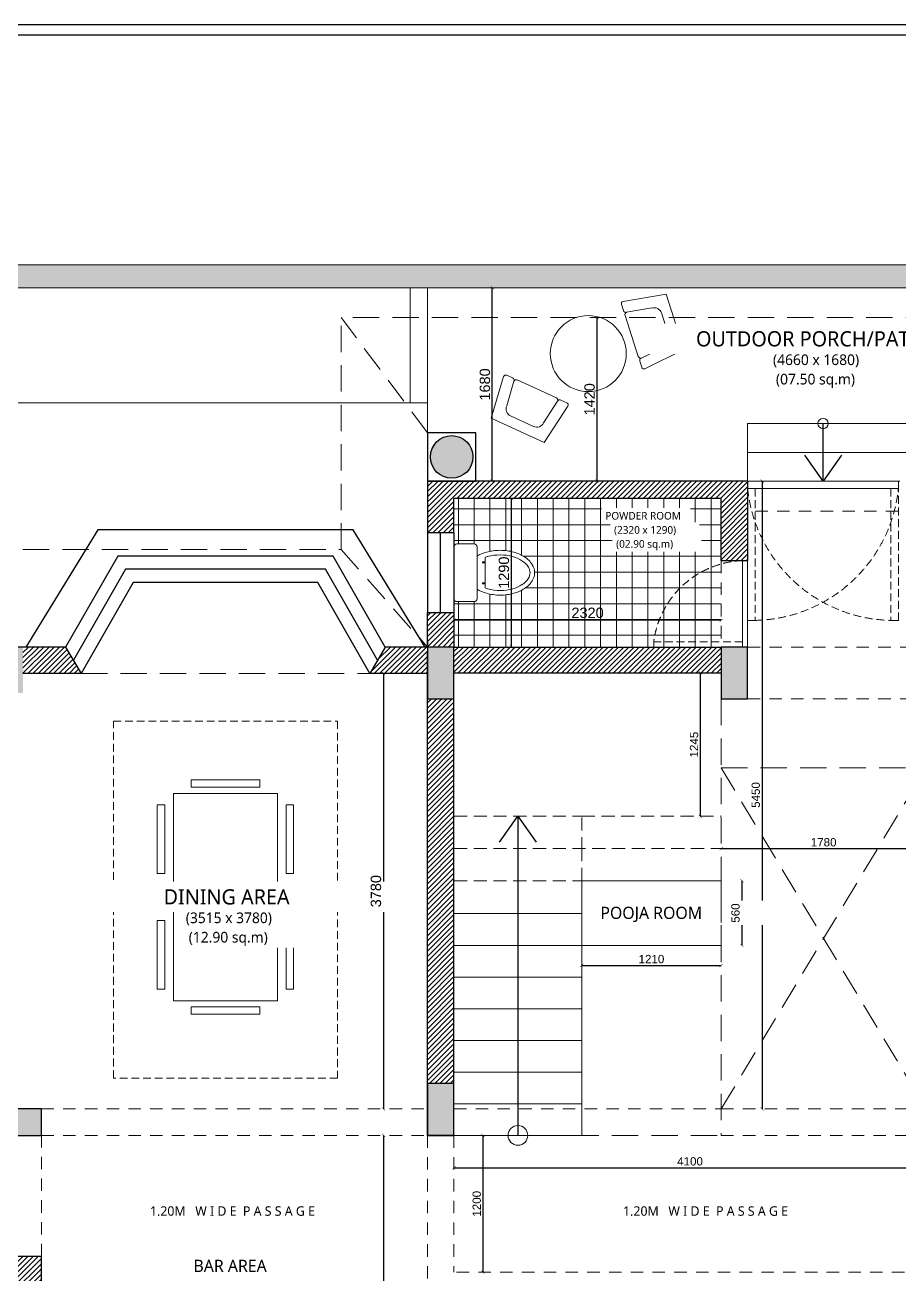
# Model space of a CAD drawing. Header units: millimetres. Extents: x 922141 to 965068, y 34629 to 256118.
# Drawn here: x 937958 to 945548, y 172669 to 183513 of the extents above; entities that cross this region are included whole.
import ezdxf

# ---------------------------------------------------------------- set-up
doc = ezdxf.new("R2010")
doc.units = ezdxf.units.MM
doc.header["$PDMODE"] = 35
for name, pattern in [('DASHED', [19.05, 12.7, -6.35]), ('DASHED2', [0.375, 0.25, -0.125]), ('HIDDEN', [0.35, 0.2, -0.15])]:
    doc.linetypes.add(name, pattern=pattern)
doc.layers.get('0').update_dxf_attribs({"plot": 0})
doc.layers.get('Defpoints').update_dxf_attribs({"color": 6})
for name, color, linetype, lineweight in [('A-HATCH', 251, 'Continuous', 9), ('HATCH', 8, 'Continuous', 5), ('MCA__ ARREDO', 133, 'Continuous', 5), ('MCA__ FINESTRE', 111, 'Continuous', 5), ('MCA__ LANDSCAPE', 136, 'Continuous', 5), ('MCA__ LAYOUT TESTO', 6, 'Continuous', 5), ('MCA__ MURI ESISTENTI SEZIONATI', 30, 'Continuous', 30), ('MCA__ SCALE', 154, 'Continuous', 18)]:
    doc.layers.add(name, color=color, linetype=linetype, lineweight=lineweight)
for name, color, linetype in [('MCA__ FACCIATA', 140, 'Continuous'), ('MCA__ PISCINA ELEV.', 91, 'Continuous'), ('TEXT200', 7, 'Continuous')]:
    doc.layers.add(name, color=color, linetype=linetype)
doc.styles.get("Standard").update_dxf_attribs({"font": 'arial.ttf'})
doc.dimstyles.new('ISO-25', dxfattribs={"dimtxt": 250, "dimasz": 20, "dimexe": 1.25, "dimexo": 0.625, "dimtad": 1, "dimdec": 1, "dimrnd": 5, "dimtxsty": 'Standard', "dimcen": 2.5, "dimadec": 0, "dimazin": 0, "dimtfac": 1, "dimtdec": 1, "dimtmove": 0, "dimatfit": 3, "dimfxl": 1, "dimarcsym": 0})
pattern_1 = [(45, (303470.79, 103732.627), (-22.4506403, 22.4506403), [])]

# ---------------------------------------------------------------- blocks, each defined once
blk = doc.blocks.new('_ArchTick')
at = {"color": 0, "linetype": 'ByBlock', "const_width": 0.15}
blk.add_lwpolyline([(-0.5, -0.5), (0.5, 0.5)], dxfattribs=at)
blk = doc.blocks.new('*D105')
at = {"layer": 'Defpoints', "color": 0, "transparency": 16777216}
for p in [(944003, 176083), (944003, 175523), (944183, 175523)]:
    blk.add_point(p, dxfattribs=at)
at = {"layer": 'MCA__ FACCIATA', "color": 0, "lineweight": -2, "transparency": 16777216}
blk.add_line((944183, 176083), (944183, 175523), dxfattribs=at)
at = {"layer": 'MCA__ FACCIATA', "color": 0, "lineweight": -2, "transparency": 16777216, "xscale": 27, "yscale": 27, "zscale": 27}
for p, rotation in [((944183, 176083), 90), ((944183, 175523), 270)]:
    blk.add_blockref('_ArchTick', p, dxfattribs=dict(at, rotation=rotation))
at = {"layer": 'MCA__ FACCIATA', "color": 0, "lineweight": 0, "transparency": 16777216, "insert": (944128, 175803), "char_height": 72, "attachment_point": 5, "rotation": 90}
blk.add_mtext('560', dxfattribs=at)
blk = doc.blocks.new('*D106')
at = {"layer": 'Defpoints', "color": 0, "transparency": 16777216}
for p in [(942793, 175523), (944003, 175523), (944003, 175348)]:
    blk.add_point(p, dxfattribs=at)
at = {"layer": 'MCA__ FACCIATA', "color": 0, "lineweight": -2, "transparency": 16777216}
blk.add_line((942793, 175348), (944003, 175348), dxfattribs=at)
at = {"layer": 'MCA__ FACCIATA', "color": 0, "lineweight": -2, "transparency": 16777216, "xscale": 27, "yscale": 27, "zscale": 27, "rotation": 180}
blk.add_blockref('_ArchTick', (942793, 175348), dxfattribs=at)
at = {"layer": 'MCA__ FACCIATA', "color": 0, "lineweight": -2, "transparency": 16777216, "xscale": 27, "yscale": 27, "zscale": 27}
blk.add_blockref('_ArchTick', (944003, 175348), dxfattribs=at)
at = {"layer": 'MCA__ FACCIATA', "color": 0, "lineweight": 0, "transparency": 16777216, "insert": (943398, 175403), "char_height": 72, "attachment_point": 5}
blk.add_mtext('1210', dxfattribs=at)
blk = doc.blocks.new('*D107')
at = {"layer": 'Defpoints', "color": 0, "transparency": 16777216}
for p in [(944003, 177888), (943822, 176643), (944003, 176643)]:
    blk.add_point(p, dxfattribs=at)
at = {"layer": 'MCA__ FACCIATA', "color": 0, "lineweight": -2, "transparency": 16777216}
blk.add_line((943822, 177888), (943822, 176643), dxfattribs=at)
at = {"layer": 'MCA__ FACCIATA', "color": 0, "lineweight": -2, "transparency": 16777216, "xscale": 27, "yscale": 27, "zscale": 27}
for p, rotation in [((943822, 177888), 90), ((943822, 176643), 270)]:
    blk.add_blockref('_ArchTick', p, dxfattribs=dict(at, rotation=rotation))
at = {"layer": 'MCA__ FACCIATA', "color": 0, "lineweight": 0, "transparency": 16777216, "insert": (943768, 177265), "char_height": 72, "attachment_point": 5, "rotation": 90}
blk.add_mtext('1245', dxfattribs=at)
blk = doc.blocks.new('*D61')
at = {"layer": 'Defpoints', "color": 0, "transparency": 16777216}
for p in [(944359, 179553), (944359, 174103), (944359, 174103)]:
    blk.add_point(p, dxfattribs=at)
at = {"layer": 'MCA__ FACCIATA', "color": 0, "lineweight": -2, "transparency": 16777216}
blk.add_line((944359, 179553), (944359, 174103), dxfattribs=at)
at = {"layer": 'MCA__ FACCIATA', "color": 0, "lineweight": -2, "transparency": 16777216, "xscale": 27, "yscale": 27, "zscale": 27}
for p, rotation in [((944359, 179553), 90), ((944359, 174103), 270)]:
    blk.add_blockref('_ArchTick', p, dxfattribs=dict(at, rotation=rotation))
at = {"layer": 'MCA__ FACCIATA', "color": 0, "lineweight": 0, "transparency": 16777216, "insert": (944304, 176828), "char_height": 72, "attachment_point": 5, "rotation": 90}
blk.add_mtext('5450', dxfattribs=at)
blk = doc.blocks.new('ki')
at = {"layer": 'MCA__ ARREDO', "lineweight": 9}
for p, q in [((655928, 450050), (655928, 449900)), ((656403, 450075), (655953, 450075)), ((656428, 449900), (656428, 450050)), ((655953, 449875), (656403, 449875)), ((656046, 449805), (656311, 449805)), ((656092, 449827), (656082, 449827)), ((656082, 449827), (656082, 449805)), ((656082, 449805), (656092, 449805)), ((656092, 449805), (656092, 449827)), ((656265, 449827), (656274, 449827)), ((656265, 449805), (656265, 449827)), ((656274, 449805), (656265, 449805)), ((656274, 449827), (656274, 449805))]:
    blk.add_line(p, q, dxfattribs=at)
for centre, radius, start, end in [((655953, 450050), 25, 90, 180), ((656403, 450050), 25, 0, 90), ((655953, 449900), 25, 180, 270), ((656312, 449709), 323, 149.0966, 164.9269), ((656312, 449709), 283, 160.176, 164.9269), ((656045, 449709), 283, 15.0731, 19.824), ((656045, 449709), 323, 15.0731, 30.9034), ((656403, 449900), 25, 270, 0), ((656442, 449674), 458, 164.9269, 180), ((656442, 449674), 418, 164.9269, 180), ((655915, 449674), 418, 0, 15.0731), ((655915, 449674), 458, 0, 15.0731), ((656442, 449674), 458, 180, 195.0731), ((656442, 449674), 418, 180, 195.0731), ((655915, 449674), 418, 344.9269, 0), ((655915, 449674), 458, 344.9269, 0), ((656312, 449639), 323, 195.0731, 213.0315), ((656312, 449639), 283, 195.0731, 213.0315), ((656230, 449586), 186, 213.0315, 237.5002), ((656127, 449586), 186, 302.4998, 326.9685), ((656045, 449639), 283, 326.9685, 344.9269), ((656045, 449639), 323, 326.9685, 344.9269), ((656230, 449586), 226, 213.0315, 237.5002), ((656178, 449504), 129, 237.5002, 270), ((656178, 449504), 89.3, 237.5002, 270), ((656178, 449504), 89.3, 270, 302.4998), ((656178, 449504), 129, 270, 302.4998), ((656127, 449586), 226, 302.4998, 326.9685)]:
    blk.add_arc(centre, radius, start, end, dxfattribs=at)
blk = doc.blocks.new('*D108')
at = {"layer": 'Defpoints', "color": 0, "transparency": 16777216}
for p in [(941683, 178345), (941683, 178238), (944003, 178238)]:
    blk.add_point(p, dxfattribs=at)
at = {"layer": 'MCA__ FACCIATA', "color": 0, "lineweight": -2, "transparency": 16777216}
blk.add_line((944003, 178345), (941683, 178345), dxfattribs=at)
at = {"layer": 'MCA__ FACCIATA', "color": 0, "lineweight": -2, "transparency": 16777216, "xscale": 27, "yscale": 27, "zscale": 27, "rotation": 180}
blk.add_blockref('_ArchTick', (941683, 178345), dxfattribs=at)
at = {"layer": 'MCA__ FACCIATA', "color": 0, "lineweight": -2, "transparency": 16777216, "xscale": 27, "yscale": 27, "zscale": 27}
blk.add_blockref('_ArchTick', (944003, 178345), dxfattribs=at)
at = {"layer": 'MCA__ FACCIATA', "color": 0, "lineweight": 0, "transparency": 16777216, "insert": (942843, 178409), "char_height": 90, "attachment_point": 5}
blk.add_mtext('2320', dxfattribs=at)
blk = doc.blocks.new('*D62')
at = {"layer": 'Defpoints', "color": 0, "transparency": 16777216}
for p in [(942173, 179403), (942173, 178113), (942181, 178113)]:
    blk.add_point(p, dxfattribs=at)
at = {"layer": 'MCA__ FACCIATA', "color": 0, "lineweight": -2, "transparency": 16777216}
blk.add_line((942181, 179403), (942181, 178113), dxfattribs=at)
at = {"layer": 'MCA__ FACCIATA', "color": 0, "lineweight": -2, "transparency": 16777216, "xscale": 27, "yscale": 27, "zscale": 27}
for p, rotation in [((942181, 179403), 90), ((942181, 178113), 270)]:
    blk.add_blockref('_ArchTick', p, dxfattribs=dict(at, rotation=rotation))
at = {"layer": 'MCA__ FACCIATA', "color": 0, "lineweight": 0, "transparency": 16777216, "insert": (942117, 178758), "char_height": 90, "attachment_point": 5, "rotation": 90}
blk.add_mtext('1290', dxfattribs=at)
blk = doc.blocks.new('*D63')
at = {"layer": 'Defpoints', "color": 0, "transparency": 16777216}
for p in [(942940, 180973), (942925, 179553), (942940, 179553)]:
    blk.add_point(p, dxfattribs=at)
at = {"layer": 'MCA__ FACCIATA', "color": 0, "lineweight": -2, "transparency": 16777216}
blk.add_line((942925, 180973), (942925, 179553), dxfattribs=at)
at = {"layer": 'MCA__ FACCIATA', "color": 0, "lineweight": -2, "transparency": 16777216, "xscale": 27, "yscale": 27, "zscale": 27}
for p, rotation in [((942925, 180973), 90), ((942925, 179553), 270)]:
    blk.add_blockref('_ArchTick', p, dxfattribs=dict(at, rotation=rotation))
at = {"layer": 'MCA__ FACCIATA', "color": 0, "lineweight": 0, "transparency": 16777216, "insert": (942861, 180263), "char_height": 90, "attachment_point": 5, "rotation": 90}
blk.add_mtext('1420', dxfattribs=at)
blk = doc.blocks.new('*D64')
at = {"layer": 'Defpoints', "color": 0, "transparency": 16777216}
for p in [(942016, 181231), (942016, 181231), (942016, 179553)]:
    blk.add_point(p, dxfattribs=at)
at = {"layer": 'MCA__ FACCIATA', "color": 0, "lineweight": -2, "transparency": 16777216}
blk.add_line((942016, 179553), (942016, 181231), dxfattribs=at)
at = {"layer": 'MCA__ FACCIATA', "color": 0, "lineweight": -2, "transparency": 16777216, "xscale": 27, "yscale": 27, "zscale": 27}
for p, rotation in [((942016, 181231), 90), ((942016, 179553), 270)]:
    blk.add_blockref('_ArchTick', p, dxfattribs=dict(at, rotation=rotation))
at = {"layer": 'MCA__ FACCIATA', "color": 0, "lineweight": 0, "transparency": 16777216, "insert": (941952, 180392), "char_height": 90, "attachment_point": 5, "rotation": 90}
blk.add_mtext('1680', dxfattribs=at)
blk = doc.blocks.new('*D76')
at = {"layer": 'Defpoints', "color": 0, "transparency": 16777216}
for p in [(944003, 176363), (945783, 176363), (945783, 176363)]:
    blk.add_point(p, dxfattribs=at)
at = {"layer": 'MCA__ FACCIATA', "color": 0, "lineweight": -2, "transparency": 16777216}
blk.add_line((944003, 176363), (945783, 176363), dxfattribs=at)
at = {"layer": 'MCA__ FACCIATA', "color": 0, "lineweight": -2, "transparency": 16777216, "xscale": 27, "yscale": 27, "zscale": 27, "rotation": 180}
blk.add_blockref('_ArchTick', (944003, 176363), dxfattribs=at)
at = {"layer": 'MCA__ FACCIATA', "color": 0, "lineweight": -2, "transparency": 16777216, "xscale": 27, "yscale": 27, "zscale": 27}
blk.add_blockref('_ArchTick', (945783, 176363), dxfattribs=at)
at = {"layer": 'MCA__ FACCIATA', "color": 0, "lineweight": 0, "transparency": 16777216, "insert": (944893, 176417), "char_height": 72, "attachment_point": 5}
blk.add_mtext('1780', dxfattribs=at)
blk = doc.blocks.new('*D89')
at = {"layer": 'Defpoints', "color": 0, "transparency": 16777216}
for p in [(940712, 177883), (940712, 174103), (941070, 174103)]:
    blk.add_point(p, dxfattribs=at)
at = {"layer": 'MCA__ FACCIATA', "color": 0, "lineweight": -2, "transparency": 16777216}
blk.add_line((941070, 177883), (941070, 174103), dxfattribs=at)
at = {"layer": 'MCA__ FACCIATA', "color": 0, "lineweight": -2, "transparency": 16777216, "xscale": 27, "yscale": 27, "zscale": 27}
for p, rotation in [((941070, 177883), 90), ((941070, 174103), 270)]:
    blk.add_blockref('_ArchTick', p, dxfattribs=dict(at, rotation=rotation))
at = {"layer": 'MCA__ FACCIATA', "color": 0, "lineweight": 0, "transparency": 16777216, "insert": (941006, 175993), "char_height": 90, "attachment_point": 5, "rotation": 90}
blk.add_mtext('3780', dxfattribs=at)
blk = doc.blocks.new('*D90')
at = {"layer": 'Defpoints', "color": 0, "transparency": 16777216}
for p in [(941683, 173723), (945783, 173723), (945783, 173592)]:
    blk.add_point(p, dxfattribs=at)
at = {"layer": 'MCA__ FACCIATA', "color": 0, "lineweight": -2, "transparency": 16777216}
blk.add_line((941683, 173592), (945783, 173592), dxfattribs=at)
at = {"layer": 'MCA__ FACCIATA', "color": 0, "lineweight": -2, "transparency": 16777216, "xscale": 27, "yscale": 27, "zscale": 27, "rotation": 180}
blk.add_blockref('_ArchTick', (941683, 173592), dxfattribs=at)
at = {"layer": 'MCA__ FACCIATA', "color": 0, "lineweight": -2, "transparency": 16777216, "xscale": 27, "yscale": 27, "zscale": 27}
blk.add_blockref('_ArchTick', (945783, 173592), dxfattribs=at)
at = {"layer": 'MCA__ FACCIATA', "color": 0, "lineweight": 0, "transparency": 16777216, "insert": (943733, 173647), "char_height": 72, "attachment_point": 5}
blk.add_mtext('4100', dxfattribs=at)
blk = doc.blocks.new('*D58')
at = {"layer": 'Defpoints', "color": 0, "transparency": 16777216}
for p in [(942005, 173873), (941935, 172685), (942005, 172685)]:
    blk.add_point(p, dxfattribs=at)
at = {"layer": 'MCA__ FACCIATA', "color": 0, "lineweight": -2, "transparency": 16777216}
blk.add_line((941935, 173873), (941935, 172685), dxfattribs=at)
at = {"layer": 'MCA__ FACCIATA', "color": 0, "lineweight": -2, "transparency": 16777216, "xscale": 27, "yscale": 27, "zscale": 27}
for p, rotation in [((941935, 173873), 90), ((941935, 172685), 270)]:
    blk.add_blockref('_ArchTick', p, dxfattribs=dict(at, rotation=rotation))
at = {"layer": 'MCA__ FACCIATA', "color": 0, "lineweight": 0, "transparency": 16777216, "insert": (941881, 173279), "char_height": 72, "attachment_point": 5, "rotation": 90}
blk.add_mtext('1200', dxfattribs=at)
blk = doc.blocks.new('SEATCONF')
for p, q in [((-11.5, 0), (-14, -17)), ((-11.5, 0), (11.5, 0)), ((11.5, 0), (14, -17)), ((-5, -4), (5, -4)), ((-9.5, -17), (-8.02878, -6.99577)), ((9.5, -17), (8.0288, -6.99577)), ((-13, -18), (-10.5, -18)), ((-8.5, -18), (8.5, -18)), ((13, -18), (10.5, -18))]:
    blk.add_line(p, q)
for centre, radius, start, end in [((-5, -7), 3, 90, 180), ((5, -7), 3, 0, 90), ((-13, -17), 1, 180, 270), ((-10.5, -17), 1, 270, 0), ((-8.5, -17), 1, 180, 270), ((8.5, -17), 1, 270, 0), ((10.5, -17), 1, 180, 270), ((13, -17), 1, 270, 0)]:
    blk.add_arc(centre, radius, start, end)
blk = doc.blocks.new('TBLEN20D')
at = {"linetype": 'Continuous'}
blk.add_circle((0, 0), 10, dxfattribs=at)
blk = doc.blocks.new('*D69')
at = {"layer": 'Defpoints', "color": 0, "transparency": 16777216}
for p in [(941072, 173873), (941072, 171052), (941072, 171052)]:
    blk.add_point(p, dxfattribs=at)
at = {"layer": 'MCA__ FACCIATA', "color": 0, "lineweight": -2, "transparency": 16777216}
blk.add_line((941072, 173873), (941072, 171052), dxfattribs=at)
at = {"layer": 'MCA__ FACCIATA', "color": 0, "lineweight": -2, "transparency": 16777216, "xscale": 27, "yscale": 27, "zscale": 27}
for p, rotation in [((941072, 173873), 90), ((941072, 171052), 270)]:
    blk.add_blockref('_ArchTick', p, dxfattribs=dict(at, rotation=rotation))
at = {"layer": 'MCA__ FACCIATA', "color": 0, "lineweight": 0, "transparency": 16777216, "insert": (941008, 172462), "char_height": 90, "attachment_point": 5, "rotation": 90}
blk.add_mtext('2820', dxfattribs=at)

msp = doc.modelspace()

# ---------------------------------------------------------------- hatches: boundary and pattern name
at = {"layer": 'A-HATCH', "ltscale": 600, "true_color": 0xc7c8ca}
h = msp.add_hatch(dxfattribs=at)
h.set_pattern_fill('CTYSQ6ST', color=9, scale=0.9)
h.set_pattern_definition([(0, (203389.1, -135196.52), (0, 137.16), []), (90, (203389.1, -135196.52), (-137.16, 8e-15), [])])
h.paths.add_polyline_path([(941683.39, 178112.69), (941683.39, 178412.69), (941683.39, 178532.67, 0.41421356), (941708.39, 178507.67), (941858.39, 178507.67, 0.41421356), (941883.39, 178532.67), (941883.39, 178613.91, 0.06918272), (941965.4, 178579.11, 0.06586396), (942084.52, 178563.35, 0.06586396), (942203.64, 178579.11, 0.07851911), (942295.85, 178620.27, 0.10717226), (942363.13, 178688.17, 0.14276527), (942383.39, 178757.67, 0.14276527), (942363.13, 178827.17, 0.10717226), (942295.85, 178895.08, 0.07851911), (942203.64, 178936.23, 0.06586396), (942084.52, 178951.99, 0.06586396), (941965.4, 178936.23, 0.06918272), (941883.39, 178901.44), (941883.39, 178982.67, 0.41421356), (941858.39, 179007.67), (941708.39, 179007.67, 0.41421356), (941683.39, 178982.67), (941683.39, 179102.65), (941683.39, 179402.65), (944003.39, 179402.65), (944003.39, 178862.69), (944003.39, 178112.69)])
h.paths.add_polyline_path([(942681.71, 178479.54), (942681.71, 178341.59), (942997.69, 178341.59), (942997.69, 178479.54)], flags=24)
h.paths.add_polyline_path([(942971.84, 179303.43), (942971.84, 179200.36), (943664.21, 179200.36), (943664.21, 179303.43)], flags=24)
h.paths.add_polyline_path([(943062.47, 179085.27), (943062.47, 178951.2), (943578.48, 178951.2), (943578.48, 179085.27)], flags=24)
h.paths.add_polyline_path([(943045.67, 179198.2), (943045.67, 179073.65), (943594.79, 179073.65), (943594.79, 179198.2)], flags=24)
at = {"layer": 'MCA__ LANDSCAPE'}
h = msp.add_hatch(color=256, dxfattribs=at)
h.dxf.hatch_style = 1
h.paths.add_polyline_path([(935724.83, 181231.2), (953752.43, 181231.2), (953752.43, 181431.2), (935724.83, 181431.2)])
h.paths.add_polyline_path([(925090.41, 181231.2), (935724.83, 181231.2), (935724.83, 181431.2), (925090.41, 181431.2)])
h = msp.add_hatch(color=256, dxfattribs=at)
h.dxf.hatch_style = 1
h.paths.add_polyline_path([(941848.39, 179762.65, 1), (941478.39, 179762.65, 1)])
at = {"layer": 'MCA__ SCALE'}
h = msp.add_hatch(dxfattribs=at)
h.set_pattern_fill('ANSI31', color=256, scale=10)
h.set_pattern_definition(pattern_1)
h.paths.add_polyline_path([(941453.39, 179402.65), (941453.39, 179552.65), (941873.39, 179552.65), (944233.39, 179552.65), (944233.39, 179488.01), (944233.39, 179212.69), (944233.39, 178862.69), (944003.39, 178862.69), (944003.39, 179402.65), (942831.99, 179402.65), (942381.99, 179402.65), (941683.39, 179402.65), (941564.09, 179402.65)])
h.paths.add_polyline_path([(941683.39, 177887.69), (944003.39, 177887.69), (944003.39, 178112.69), (941683.39, 178112.69)])
h = msp.add_hatch(dxfattribs=at)
h.set_pattern_fill('ANSI31', color=256, scale=10)
h.set_pattern_definition(pattern_1)
h.paths.add_polyline_path([(941453.39, 179402.65), (941453.39, 179102.65), (941564.09, 179102.65), (941683.39, 179102.65), (941683.39, 179402.65)])
h.paths.add_polyline_path([(941683.39, 178112.69), (941683.39, 178412.69), (941564.09, 178412.69), (941453.39, 178412.69), (941453.39, 178112.69)])
h = msp.add_hatch(dxfattribs=at)
h.set_pattern_fill('ANSI31', color=256, scale=10)
h.set_pattern_definition([(45, (249533.098, -69007.35), (-22.4506403, 22.4506403), [])])
h.paths.add_polyline_path([(941683.39, 174322.69), (941683.39, 174422.69), (941683.39, 174697.69), (941683.39, 174972.69), (941683.39, 175247.69), (941683.39, 175522.69), (941683.39, 175797.69), (941683.39, 175962.69), (941683.39, 176082.69), (941683.39, 176362.69), (941683.39, 176642.69), (941683.39, 177662.69), (941453.39, 177662.69), (941453.39, 174322.69)])
h.paths.add_polyline_path([(940953.39, 177882.69), (941453.39, 177882.69), (941453.39, 178112.69), (941432.42, 178112.69), (941086.73, 178112.69), (941020.06, 177997.69)])
h.paths.add_polyline_path([(937940.39, 177882.69), (938444.66, 177882.69), (938377.99, 177997.69), (938311.31, 178112.69), (937965.62, 178112.69), (937940.39, 178112.69)])
h.paths.add_polyline_path([(945783.39, 177662.69), (946013.39, 177662.69), (946013.39, 176933.69), (946013.39, 175033.69), (946013.39, 174226.9), (946013.39, 173872.69), (945832.4, 173872.69), (945783.39, 173872.69), (945783.39, 173939.4), (945783.39, 173987.45), (945783.39, 174102.69), (945783.39, 174628.58), (945783.39, 174872.69), (945783.39, 175072.69)])
h = msp.add_hatch(dxfattribs=at)
h.set_pattern_fill('ANSI31', color=256, scale=10)
h.set_pattern_definition([(45, (249533.098, -37610.32), (-22.4506403, 22.4506403), [])])
h.paths.add_polyline_path([(937174.26, 169671.69), (937174.26, 169901.69), (937710.39, 169901.69), (937710.39, 169671.69)])
h.paths.add_polyline_path([(937861.39, 169901.69), (937861.39, 170741.56), (937861.39, 171118.31), (937861.39, 172823.45), (938100.39, 172823.45), (938100.39, 170363.33), (938100.39, 169901.69)])

# ---------------------------------------------------------------- linework, layer by layer
at = {"layer": 'HATCH', "linetype": 'HIDDEN', "lineweight": 9, "ltscale": 540}
for p, q in [((945542.09, 179292.69), (944233.39, 179292.69)), ((944003.39, 178862.69), (944003.39, 178112.69)), ((944233.39, 178862.69), (944233.39, 178112.69)), ((944233.39, 178112.69), (945783.39, 178112.69)), ((944233.39, 177662.69), (945783.39, 177662.69)), ((938100.39, 174102.69), (941453.39, 174102.69)), ((941683.39, 174102.69), (944003.39, 174102.69)), ((944003.39, 174102.69), (945783.39, 174102.69)), ((941453.39, 173872.69), (941453.39, 169901.69)), ((941683.39, 173872.69), (941683.39, 172684.69)), ((944003.39, 173872.69), (945783.39, 173872.69)), ((945783.39, 172684.69), (941683.39, 172684.69))]:
    msp.add_line(p, q, dxfattribs=at)
at = {"layer": 'MCA__ ARREDO', "lineweight": 9}
for p, q in [((939247.52, 175041.9), (939247.52, 176841.9)), ((939247.52, 176841.9), (940150.52, 176841.9)), ((940150.52, 176841.9), (940150.52, 175041.9)), ((939247.52, 175041.9), (940150.52, 175041.9))]:
    msp.add_line(p, q, dxfattribs=at)
for points in [[(944233.39, 179488.01), (945542.09, 179488.01), (945542.09, 179552.65), (944233.39, 179552.65)], [(945542.09, 179488.01), (944233.39, 179488.01), (944233.39, 179552.65), (945542.09, 179552.65)], [(944189.76, 178862.69), (944189.76, 178112.69), (944233.39, 178112.69), (944233.39, 178862.69)], [(939400.64, 176895.39), (939400.64, 176959.17), (939997.41, 176959.17), (939997.41, 176895.39)], [(939171.08, 176742.29), (939107.3, 176742.29), (939107.3, 176145.51), (939171.08, 176145.51)], [(940226.97, 176742.29), (940290.75, 176742.29), (940290.75, 176145.51), (940226.97, 176145.51)], [(939171.08, 175141.51), (939107.3, 175141.51), (939107.3, 175738.29), (939171.08, 175738.29)], [(940226.97, 175141.51), (940290.75, 175141.51), (940290.75, 175738.29), (940226.97, 175738.29)], [(939400.64, 174988.41), (939400.64, 174924.63), (939997.41, 174924.63), (939997.41, 174988.41)]]:
    msp.add_lwpolyline(points, close=True, dxfattribs=at)
at = {"layer": 'MCA__ ARREDO', "linetype": 'DASHED2', "lineweight": 9, "ltscale": 270}
for points in [[(944298.03, 179488.01), (944298.03, 178343.75), (944233.39, 178343.75), (944233.39, 179488.01)], [(945477.45, 179488.01), (945477.45, 178343.75), (945542.09, 178343.75), (945542.09, 179488.01)], [(944189.76, 178156.32), (943417.38, 178156.32), (943417.38, 178112.69), (944189.76, 178112.69)], [(938726.64, 177469.51), (940671.41, 177469.51), (940671.41, 174370.32), (938726.64, 174370.32)]]:
    msp.add_lwpolyline(points, close=True, dxfattribs=at)
for centre, radius, start, end in [((945502.2, 179619.08), 1275.56, 185.897451, 268.888403), ((944273.28, 179619.08), 1275.56, 271.111597, 354.102549), ((944220.76, 178053.33), 809.95, 92.1935, 172.694777)]:
    msp.add_arc(centre, radius, start, end, dxfattribs=at)
at = {"layer": 'MCA__ FACCIATA'}
for p, q in [((941453.39, 179102.65), (941453.39, 178412.69)), ((941564.09, 179102.65), (941564.09, 178412.69)), ((941683.39, 179102.65), (941683.39, 178412.69)), ((941453.39, 178157.46), (941453.39, 178112.69))]:
    msp.add_line(p, q, dxfattribs=at)
for points in [[(941432.42, 178112.69), (940808.38, 179131.2), (938589.66, 179131.2), (937965.62, 178112.69)], [(941086.73, 178112.69), (940634.45, 178902.65), (938763.59, 178902.65), (938311.31, 178112.69)], [(941020.06, 177997.69), (940567.78, 178787.65), (938830.27, 178787.65), (938377.99, 177997.69)], [(940953.39, 177882.69), (940501.11, 178672.65), (938896.94, 178672.65), (938444.66, 177882.69)]]:
    msp.add_lwpolyline(points, dxfattribs=at)
at = {"layer": 'MCA__ FINESTRE', "linetype": 'DASHED', "ltscale": 18}
for p, q in [((941453.39, 179972.65), (940703.39, 180972.65)), ((940703.39, 178958.69), (940703.39, 180972.65)), ((937940.39, 178958.69), (940703.39, 178958.69)), ((940703.39, 178958.69), (941453.39, 178112.69)), ((938444.66, 177882.69), (940953.39, 177882.69)), ((944003.39, 177062.69), (945783.39, 177062.69)), ((941683.39, 173872.69), (944003.39, 173872.69))]:
    msp.add_line(p, q, dxfattribs=at)
at = {"layer": 'MCA__ FINESTRE', "linetype": 'DASHED', "ltscale": 9}
for p, q in [((941683.39, 176642.69), (942793.39, 176642.69)), ((942793.39, 176642.69), (944003.39, 176642.69)), ((942793.39, 176347.69), (942793.39, 176642.69)), ((941683.39, 176362.69), (944003.39, 176362.69)), ((942793.39, 176082.69), (942793.39, 176347.69)), ((941683.39, 176082.69), (944003.39, 176082.69))]:
    msp.add_line(p, q, dxfattribs=at)
at = {"layer": 'MCA__ MURI ESISTENTI SEZIONATI'}
for p, q in [((944233.39, 179552.65), (941453.39, 179552.65)), ((941453.39, 179552.65), (941453.39, 179402.65)), ((944233.39, 179552.65), (944233.39, 178862.69)), ((941453.39, 179402.65), (941453.39, 179102.65)), ((944003.39, 179402.65), (941683.39, 179402.65)), ((941683.39, 179102.65), (941683.39, 179402.65)), ((944003.39, 178862.69), (944003.39, 179402.65)), ((941683.39, 179102.65), (941453.39, 179102.65)), ((944003.39, 178862.69), (944233.39, 178862.69)), ((941453.39, 178412.69), (941683.39, 178412.69)), ((941453.39, 178112.69), (941453.39, 178412.69)), ((941683.39, 178412.69), (941683.39, 178112.69)), ((938311.31, 178112.69), (937710.39, 178112.69)), ((938311.31, 178112.69), (938444.66, 177882.69)), ((940821.7, 178112.69), (940820.46, 178112.69)), ((941086.73, 178112.69), (940953.39, 177882.69)), ((941683.39, 178112.69), (941086.73, 178112.69)), ((941453.39, 173872.69), (941453.39, 178072.69)), ((941683.39, 178112.69), (944003.39, 178112.69)), ((941683.39, 175962.69), (941683.39, 178072.69)), ((944233.39, 177662.69), (944233.39, 178112.69)), ((938444.66, 177882.69), (937940.39, 177882.69)), ((941453.39, 177882.69), (940953.39, 177882.69)), ((941683.39, 177887.69), (944003.39, 177887.69)), ((944003.39, 177882.69), (944003.39, 177662.69)), ((941683.39, 173872.69), (941683.39, 175962.69)), ((941683.39, 173872.69), (941453.39, 173872.69)), ((937861.39, 172823.45), (938100.39, 172823.45)), ((938100.39, 169671.69), (938100.39, 172823.45))]:
    msp.add_line(p, q, dxfattribs=at)
for points in [[(941873.39, 179972.65), (941453.39, 179972.65), (941453.39, 179552.65), (941873.39, 179552.65)], [(941453.39, 177662.69), (941683.39, 177662.69), (941683.39, 178112.69), (941453.39, 178112.69)], [(944003.39, 177662.69), (944233.39, 177662.69), (944233.39, 178112.69), (944003.39, 178112.69)], [(941453.39, 173872.69), (941683.39, 173872.69), (941683.39, 174322.69), (941453.39, 174322.69)]]:
    msp.add_lwpolyline(points, close=True, dxfattribs=at)
msp.add_circle((941663.39, 179762.65), 185, dxfattribs=at)
at = {"layer": 'MCA__ SCALE'}
for p, q in [((953752.43, 181431.2), (924489.07, 181431.2)), ((953752.43, 181231.2), (925090.41, 181231.2)), ((941303.39, 180231.2), (941303.39, 181231.2)), ((941453.39, 179972.65), (941453.39, 181231.2)), ((946113.39, 181231.2), (941453.39, 181231.2)), ((940808.38, 180231.2), (926396.57, 180231.2)), ((941303.39, 180231.2), (941453.39, 180231.2)), ((945693.39, 180052.65), (944233.39, 180052.65)), ((944233.39, 179552.65), (944233.39, 180052.65)), ((945693.39, 179802.65), (944233.39, 179802.65)), ((945553.39, 179552.65), (944233.39, 179552.65)), ((941683.39, 175522.69), (942793.39, 175522.69)), ((941683.39, 175247.69), (942793.39, 175247.69)), ((941683.39, 174972.69), (942793.39, 174972.69)), ((941683.39, 174697.69), (942793.39, 174697.69)), ((941683.39, 174422.69), (942793.39, 174422.69)), ((941683.39, 174147.69), (942793.39, 174147.69)), ((942793.39, 174147.69), (942793.39, 173872.69)), ((941683.39, 173872.69), (942793.39, 173872.69))]:
    msp.add_line(p, q, dxfattribs=at)
msp.add_lwpolyline([(931968.75, 180231.2), (941303.39, 180231.2), (941303.39, 181231.2), (926396.57, 181231.2), (926396.57, 176352.69), (927395.68, 176352.69), (927395.68, 176473.95), (927395.68, 176473.95), (927396.11, 177773.95)], dxfattribs=at)
msp.add_lwpolyline([(942793.39, 176082.69), (944003.39, 176082.69), (944003.39, 175522.69), (942793.39, 175522.69)], close=True, dxfattribs=at)
for centre, radius in [((944887.74, 180052.65), 44.84), ((942238.39, 173872.69), 85.43)]:
    msp.add_circle(centre, radius, dxfattribs=at)

# ---------------------------------------------------------------- block references
at = {"layer": 'MCA__ ARREDO', "lineweight": 9, "yscale": 21.990298976975, "zscale": 21.990298976975}
for p, xscale, rotation in [((943602.47, 180935.2), -21.990298976975, 287.9234788045031), ((942237.38, 179993.16), 21.990298976975, 155.358758125498)]:
    msp.add_blockref('SEATCONF', p, dxfattribs=dict(at, xscale=xscale, rotation=rotation))
at = {"layer": 'MCA__ ARREDO', "lineweight": 9, "xscale": 32.9854484654625, "yscale": 32.9854484654625, "zscale": 32.9854484654625}
msp.add_blockref('TBLEN20D', (942849.63, 180659.88), dxfattribs=at)
at = {"layer": 'MCA__ PISCINA ELEV.', "rotation": 90}
msp.add_blockref('ki', (1391758.43, -477420.82), dxfattribs=at)

# ---------------------------------------------------------------- texts
at = {"layer": 'MCA__ LAYOUT TESTO', "color": 14, "attachment_point": 1, "bg_fill": 2}
for s, width, insert, char_height in [('\\pxqc;{\\fSegoe UI Light|b0|i0|c0|p34;1.20M   W I D E  P A S S A G E }', 1805.3247, (938856.76, 173257.29, 0), 82.3975), ('\\pxqc;{\\fSegoe UI Light|b0|i0|c0|p34;1.20M   W I D E  P A S S A G E }', 1805.3247, (942964.83, 173257.29, 0), 82.3975), ('\\pxqc;{\\fSegoe UI Light|b0|i0|c0|p34;BAR AREA}', 2310.8156, (938583.85, 172792.97, 0), 105.4688)]:
    msp.add_mtext_dynamic_manual_height_columns(s, width=width, gutter_width=1, heights=[0], dxfattribs=dict(at, insert=insert, char_height=char_height))

# ---------------------------------------------------------------- dimensions: what is measured, and where the dimension line sits
at = {"layer": 'MCA__ FACCIATA', "color": 252, "lineweight": 0, "true_color": 0x939598}
for p1, p2, distance, override, picture, middle in [((942015.7728, 179552.6535), (942015.7728, 181231.1997), 0, {"dimtxt": 90, "dimasz": 27, "dimgap": 18, "dimblk1": 'ArchTick', "dimblk2": 'ArchTick', "dimsah": 1, "dimse1": 1, "dimse2": 1}, '*D64', (941951.8212, 180391.9266)), ((942939.66, 180972.65), (942939.66, 179552.65), -15.03, {"dimtxt": 90, "dimasz": 27, "dimgap": 18, "dimblk1": 'ArchTick', "dimblk2": 'ArchTick', "dimsah": 1, "dimse1": 1, "dimse2": 1}, '*D63', (942860.68, 180262.65)), ((944359.17, 179552.65), (944359.17, 174102.69), 0, {"dimtxt": 72, "dimasz": 27, "dimgap": 18, "dimblk1": 'ArchTick', "dimblk2": 'ArchTick', "dimsah": 1, "dimse1": 1, "dimse2": 1}, '*D61', (944304.41, 176827.67)), ((942173.11, 179402.65), (942173.11, 178112.69), 7.52, {"dimtxt": 90, "dimasz": 27, "dimgap": 18, "dimblk1": 'ArchTick', "dimblk2": 'ArchTick', "dimsah": 1, "dimse1": 1, "dimse2": 1}, '*D62', (942116.68, 178757.67)), ((944003.39, 178238.37), (941683.39, 178238.37), -106.61, {"dimtxt": 90, "dimasz": 27, "dimgap": 18, "dimblk1": 'ArchTick', "dimblk2": 'ArchTick', "dimsah": 1, "dimse1": 1, "dimse2": 1}, '*D108', (942843.39, 178408.97)), ((940711.62, 177882.69), (940711.62, 174102.69), 358.48, {"dimtxt": 90, "dimasz": 27, "dimgap": 18, "dimblk1": 'ArchTick', "dimblk2": 'ArchTick', "dimsah": 1, "dimse1": 1, "dimse2": 1}, '*D89', (941006.11, 175992.69)), ((944003.39, 177887.69), (944003.39, 176642.69), -181.02, {"dimtxt": 72, "dimasz": 27, "dimgap": 18, "dimblk1": 'ArchTick', "dimblk2": 'ArchTick', "dimsah": 1, "dimse1": 1, "dimse2": 1}, '*D107', (943767.61, 177265.19)), ((944003.39, 176362.69), (945783.39, 176362.69), 0, {"dimtxt": 72, "dimasz": 27, "dimgap": 18, "dimblk1": 'ArchTick', "dimblk2": 'ArchTick', "dimsah": 1, "dimse1": 1, "dimse2": 1}, '*D76', (944893.39, 176417.45)), ((944003.39, 176082.69), (944003.39, 175522.69), 179.37, {"dimtxt": 72, "dimasz": 27, "dimgap": 18, "dimblk1": 'ArchTick', "dimblk2": 'ArchTick', "dimsah": 1, "dimse1": 1, "dimse2": 1}, '*D105', (944128, 175802.69)), ((942793.39, 175522.69), (944003.39, 175522.69), -174.48, {"dimtxt": 72, "dimasz": 27, "dimgap": 18, "dimblk1": 'ArchTick', "dimblk2": 'ArchTick', "dimsah": 1, "dimse1": 1, "dimse2": 1}, '*D106', (943398.39, 175402.97)), ((941683.39, 173723.18), (945783.39, 173723.18), -130.73, {"dimtxt": 72, "dimasz": 27, "dimgap": 18, "dimblk1": 'ArchTick', "dimblk2": 'ArchTick', "dimsah": 1, "dimse1": 1, "dimse2": 1}, '*D90', (943733.39, 173647.22))]:
    dim = msp.add_aligned_dim(p1=p1, p2=p2, distance=distance, dimstyle='ISO-25', override=override, dxfattribs=at)
    dim.commit()
    dim.dimension.update_dxf_attribs({"geometry": picture, "text_midpoint": middle})
dim = msp.add_aligned_dim(p1=(942005.2, 173872.69), p2=(942005.2, 172684.69), distance=-69.72, text='1200', dimstyle='ISO-25', override={"dimtxt": 72, "dimasz": 27, "dimgap": 18, "dimtxsty": 'Standard', "dimblk1": 'ArchTick', "dimblk2": 'ArchTick', "dimsah": 1, "dimse1": 1, "dimse2": 1}, dxfattribs=at)
dim.commit()
dim.dimension.update_dxf_attribs({"geometry": '*D58', "text_midpoint": (941880.71, 173278.69)})

# ---------------------------------------------------------------- leaders
at = {"layer": 'MCA__ SCALE'}
msp.add_leader([(944887.74, 179552.65), (944887.74, 180052.65)], dimstyle='ISO-25', override={"dimasz": 225, "dimtad": 0, "dimldrblk": 'Open90'}, dxfattribs=at)

# ---------------------------------------------------------------- next in the draw order: texts
at = {"layer": 'MCA__ ARREDO', "lineweight": 9, "bg_fill": 2}
for s, width, insert, char_height, attachment_point in [('\\pxqc;{\\fSegoe UI Light|b0|i0|c0|p34;WARDROBE }', 1444.2597, (936670.45, 174788.71), 65.918, 1), ('\\pxql;{\\fSegoe UI Light|b0|i0|c0|p34;REFRIGERATOR 02}', 1083.1948, (938158.55, 173824.84), 49.4385, 3)]:
    msp.add_mtext_dynamic_manual_height_columns(s, width=width, gutter_width=1, heights=[0], dxfattribs=dict(at, insert=insert, char_height=char_height, attachment_point=attachment_point))
at = {"layer": 'MCA__ LAYOUT TESTO', "color": 14, "attachment_point": 1, "bg_fill": 2}
for s, width, insert, char_height in [('\\pxqc;{\\fSegoe UI Light|b0|i0|c0|p34;OUTDOOR PORCH/PATIO}', 2888.5195, (943363.67, 180854.3, 0), 131.8359), ('{\\fSegoe UI Light|b0|i0|c0|p34;POWDER ROOM}', 706.0922, (942997.54, 179285.1, 0), 66.4453), ('\\pxqc;{\\fSegoe UI Light|b0|i0|c0|p34;DINING AREA}', 2888.5195, (938264.56, 176009.34, 0), 131.8359), ('\\pxqc;{\\fSegoe UI Light|b0|i0|c0|p34;POOJA ROOM}', 2310.8156, (942240.74, 175857.39, 0), 105.4688), ('{\\fSegoe UI Light|b0|i0|c0|p34;(12.90 sq.m)}', 980.6836, (939379.74, 175639.46), 92.2852)]:
    msp.add_mtext_dynamic_manual_height_columns(s, width=width, gutter_width=1, heights=[0], dxfattribs=dict(at, insert=insert, char_height=char_height))

# ---------------------------------------------------------------- next in the draw order: dimensions: what is measured, and where the dimension line sits
at = {"layer": 'MCA__ FACCIATA', "color": 252, "lineweight": 0, "true_color": 0x939598}
dim = msp.add_aligned_dim(p1=(941072.37, 173872.69), p2=(941072.37, 171051.69), distance=0, dimstyle='ISO-25', override={"dimtxt": 90, "dimasz": 27, "dimgap": 18, "dimblk1": 'ArchTick', "dimblk2": 'ArchTick', "dimsah": 1, "dimse1": 1, "dimse2": 1}, dxfattribs=at)
dim.commit()
dim.dimension.update_dxf_attribs({"geometry": '*D69', "text_midpoint": (941008.42, 172462.19)})

# ---------------------------------------------------------------- next in the draw order: linework, layer by layer
at = {"layer": 'HATCH', "linetype": 'HIDDEN', "lineweight": 9, "ltscale": 540}
for p, q in [((938100.39, 172823.45), (938100.39, 173872.69)), ((938100.39, 173872.69), (941453.39, 173872.69))]:
    msp.add_line(p, q, dxfattribs=at)
at = {"layer": 'MCA__ FINESTRE', "linetype": 'DASHED', "ltscale": 18}
for p, q in [((946863.39, 180972.65), (940703.39, 180972.65)), ((944003.39, 177662.69), (944003.39, 173872.69)), ((944003.39, 174102.69), (945783.39, 177062.69)), ((944003.39, 177062.69), (945783.39, 174102.69))]:
    msp.add_line(p, q, dxfattribs=at)
at = {"layer": 'MCA__ MURI ESISTENTI SEZIONATI'}
msp.add_lwpolyline([(938100.39, 173872.69), (938100.39, 174102.69), (937710.39, 174102.69), (937710.39, 173872.69)], close=True, dxfattribs=at)
at = {"layer": 'MCA__ SCALE'}
for p in [(942793.39, 176082.69), (941683.39, 175797.69), (942793.39, 174147.69)]:
    msp.add_line(p, (942793.39, 175797.69), dxfattribs=at)

# ---------------------------------------------------------------- next in the draw order: texts
at = {"layer": 'MCA__ LAYOUT TESTO', "color": 14, "attachment_point": 1, "bg_fill": 2}
for s, width, insert, char_height in [('{\\fSegoe UI Light|b0|i0|c0|p34;(4660 x 1680)}', 980.6836, (944453.32, 180652.8), 92.2852), ('{\\fSegoe UI Light|b0|i0|c0|p34;(2320 x 1290)}', 706.0922, (943073.38, 179162.33, 0), 66.4453), ('{\\fSegoe UI Light|b0|i0|c0|p34;(3515 x 3780)}', 980.6836, (939354.21, 175807.84), 92.2852)]:
    msp.add_mtext_dynamic_manual_height_columns(s, width=width, gutter_width=1, heights=[0], dxfattribs=dict(at, insert=insert, char_height=char_height))

# ---------------------------------------------------------------- next in the draw order: leaders
at = {"layer": 'MCA__ SCALE'}
msp.add_leader([(942238.39, 176642.69), (942238.39, 173872.69)], dimstyle='ISO-25', override={"dimasz": 225, "dimtad": 0, "dimldrblk": 'Open90'}, dxfattribs=at)

# ---------------------------------------------------------------- next in the draw order: hatches: boundary and pattern name
at = {"layer": 'MCA__ MURI ESISTENTI SEZIONATI'}
h = msp.add_hatch(color=256, dxfattribs=at)
h.dxf.hatch_style = 1
h.paths.add_polyline_path([(934518.75, 173872.69), (934760.39, 173872.69), (934760.39, 174102.69), (934288.75, 174102.69), (934288.75, 173872.69)])
h.paths.add_polyline_path([(934760.39, 169671.69), (934760.39, 169901.69), (934518.75, 169901.69), (934288.75, 169901.69), (934288.75, 169671.69)])
h.paths.add_polyline_path([(941453.39, 177662.69), (941683.39, 177662.69), (941683.39, 177882.69), (941683.39, 177997.69), (941683.39, 178112.69), (941453.39, 178112.69), (941453.39, 177882.69)])
h.paths.add_polyline_path([(944003.39, 177662.69), (944233.39, 177662.69), (944233.39, 178112.69), (944003.39, 178112.69), (944003.39, 177882.69)])
h.paths.add_polyline_path([(945783.39, 178112.69), (945783.39, 177662.69), (946013.39, 177662.69), (946013.39, 177882.69), (946013.39, 178112.69)])
h.paths.add_polyline_path([(941453.39, 173872.69), (941683.39, 173872.69), (941683.39, 174102.69), (941683.39, 174147.69), (941683.39, 174322.69), (941453.39, 174322.69), (941453.39, 174102.69)])
h.paths.add_polyline_path([(941453.39, 169451.69), (941683.39, 169451.69), (941683.39, 169901.69), (941453.39, 169901.69), (941453.39, 169671.69)])
h.paths.add_polyline_path([(945783.39, 172234.69), (946013.39, 172234.69), (946013.39, 172454.69), (946013.39, 172684.69), (945783.39, 172684.69), (945783.39, 172454.69)])
h.paths.add_polyline_path([(937726.63, 178112.69), (937940.39, 177882.69), (937940.39, 177712.69), (937710.39, 177712.69), (937710.39, 178112.69)])
h.paths.add_polyline_path([(949781.39, 172454.69), (950181.39, 172454.69), (950181.39, 172684.69), (950011.39, 172684.69), (949781.39, 172684.69)])
h.paths.add_polyline_path([(938110.39, 169671.69), (938110.39, 169901.69), (937710.39, 169901.69), (937710.39, 169671.69)])
h.paths.add_polyline_path([(952997.43, 172454.69), (953247.43, 172454.69), (953247.43, 172569.69), (953247.43, 172684.69), (952847.43, 172684.69), (952847.43, 172454.69)])
h.paths.add_polyline_path([(950011.39, 177882.69), (950181.39, 177882.69), (950181.39, 178112.69), (949781.39, 178112.69), (949781.39, 177882.69)])
h.paths.add_polyline_path([(937710.39, 173872.69), (937710.39, 174102.69), (937940.39, 174102.69), (938100.39, 174102.69), (938100.39, 173872.69)])
h.paths.add_polyline_path([(952833.39, 177882.69), (953233.39, 177882.69), (953233.39, 178112.69), (952833.39, 178112.69)])
h.paths.add_polyline_path([(931968.75, 173802.69), (932198.75, 173802.69), (932198.75, 173872.69), (932198.75, 174102.69), (931968.75, 174102.69)])
h.paths.add_polyline_path([(931968.75, 169786.69), (931968.75, 169735.15), (931968.75, 169671.69), (932198.75, 169671.69), (932198.75, 169901.69), (932198.75, 169971.69), (931968.75, 169971.69), (931968.75, 169901.69)])
h.paths.add_polyline_path([(955047.43, 177882.69), (955117.43, 177882.69), (955347.43, 177882.69), (955347.43, 177912.69), (955347.43, 178112.69), (955047.43, 178112.69)])
h.paths.add_polyline_path([(941453.39, 166971.69), (941753.39, 166971.69), (941753.39, 167043.9), (941753.39, 167087.16), (941753.39, 167201.69), (941683.39, 167201.69), (941453.39, 167201.69)])
h.paths.add_polyline_path([(945714.55, 167043.9), (945714.55, 166971.69), (946013.39, 166971.69), (946013.39, 167201.69), (945783.39, 167201.69), (945714.55, 167201.69), (945714.55, 167087.16)])
h.paths.add_polyline_path([(954097.43, 174832.88), (954327.43, 174832.88), (954327.43, 175132.88), (954097.43, 175132.88)])
h.paths.add_polyline_path([(949781.39, 174909.99), (950011.39, 174909.99), (950011.39, 175139.99), (949781.39, 175139.99)])
h.paths.add_polyline_path([(937940.39, 177882.69), (937940.39, 178112.69), (937726.63, 178112.69)])
h.paths.add_polyline_path([(950011.39, 174909.99), (950181.39, 174909.99), (950181.39, 175139.99), (950011.39, 175139.99)])

# ---------------------------------------------------------------- next in the draw order: texts
at = {"layer": 'MCA__ LAYOUT TESTO', "color": 14, "attachment_point": 1, "bg_fill": 2}
for s, width, insert, char_height in [('{\\fSegoe UI Light|b0|i0|c0|p34;(07.50 sq.m)}', 980.6836, (944478.85, 180484.42), 92.2852), ('{\\fSegoe UI Light|b0|i0|c0|p34;(02.90 sq.m)}', 706.0922, (943091.76, 179041.1, 0), 66.4453)]:
    msp.add_mtext_dynamic_manual_height_columns(s, width=width, gutter_width=1, heights=[0], dxfattribs=dict(at, insert=insert, char_height=char_height))

# ---------------------------------------------------------------- next in the draw order: linework, layer by layer
at = {"layer": 'Defpoints'}
msp.add_lwpolyline([(963261.96, 156744.75), (963261.96, 183512.84), (924374.68, 183512.84), (924374.68, 156744.75)], close=True, dxfattribs=at)
at = {"layer": 'TEXT200'}
msp.add_lwpolyline([(963173.09, 156833.63), (963173.09, 183423.96), (924463.56, 183423.96), (924463.56, 156833.63)], close=True, dxfattribs=at)

doc.saveas('drawing.dxf')
